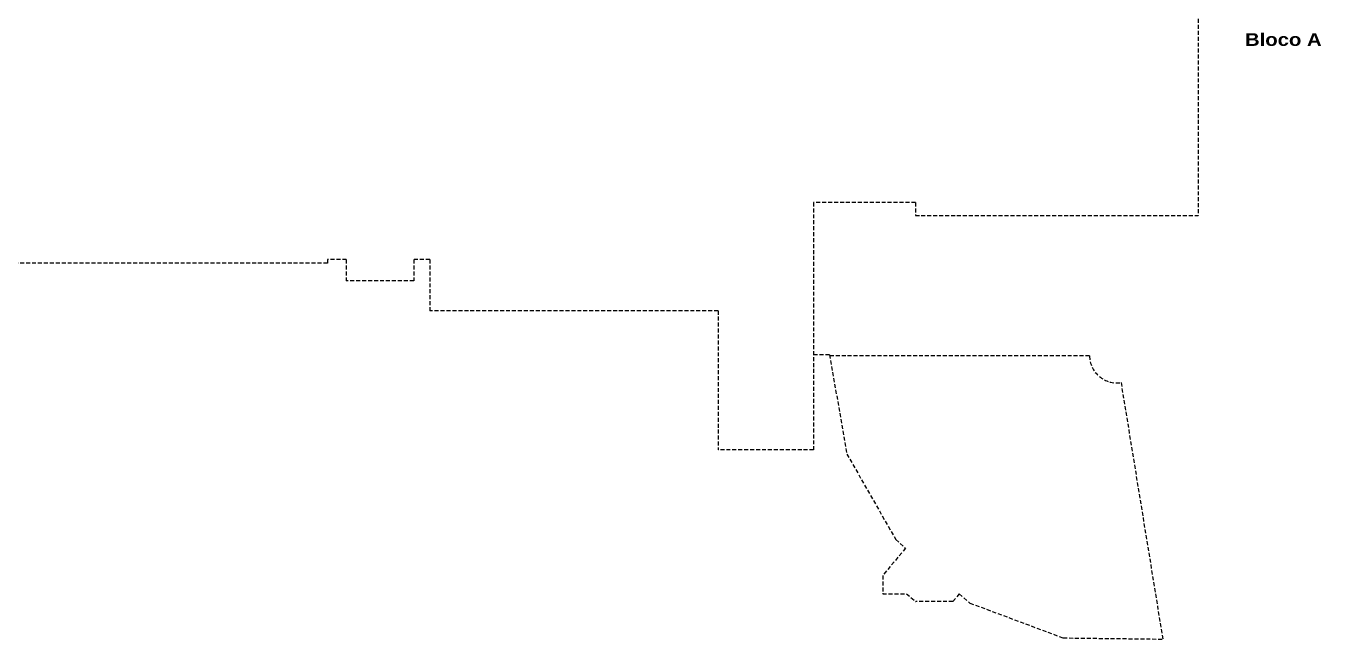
# Model space of a CAD drawing. Header units: millimetres. Extents: x 2090 to 2270, y 1357 to 1514.
# Drawn here: x 2176.6 to 2258.3, y 1357.4 to 1396 of the extents above; entities that cross this region are included whole.
import ezdxf

# ---------------------------------------------------------------- set-up
doc = ezdxf.new("R2010")
doc.units = ezdxf.units.MM
doc.linetypes.add('HIDDEN', pattern=[0.375, 0.25, -0.125])
doc.layers.add('PROJ', color=1, linetype='HIDDEN')
doc.layers.add('TEXTO-CARIMBO-EDITAVEL', color=3, linetype='Continuous')
doc.styles.add('ARIAL', font='')
doc.styles.get('ARIAL').set_extended_font_data('Arial Black')

msp = doc.modelspace()

# ---------------------------------------------------------------- linework, layer by layer
at = {"layer": 'PROJ'}
for p, q in [((2250.56335, 1405.48901), (2250.56335, 1384.08901)), ((2226.31835, 1384.91401), (2226.31835, 1369.31401)), ((2232.73835, 1384.91401), (2226.31835, 1384.91401)), ((2196.85335, 1381.31401), (2195.65835, 1381.31401)), ((2196.85335, 1381.31401), (2196.85335, 1379.96401)), ((2201.10335, 1381.31401), (2201.10335, 1379.96401)), ((2202.12335, 1381.31401), (2201.10335, 1381.31401)), ((2202.12335, 1381.31401), (2202.12335, 1378.08901)), ((2201.10335, 1379.96401), (2196.85335, 1379.96401)), ((2220.29835, 1378.08901), (2220.29835, 1369.31401)), ((2227.3232, 1375.31401), (2226.31835, 1375.31401)), ((2227.3232, 1375.31401), (2228.41922, 1369.05024)), ((2243.71853, 1375.24401), (2227.33545, 1375.24401)), ((2245.70757, 1373.5527), (2248.34103, 1357.38266)), ((2226.31835, 1369.31401), (2220.29835, 1369.31401)), ((2228.41922, 1369.05024), (2231.49914, 1363.66695)), ((2231.49914, 1363.66695), (2232.11944, 1363.11297)), ((2232.11944, 1363.11297), (2230.67691, 1361.39382)), ((2230.67691, 1361.39382), (2230.67691, 1360.24382)), ((2230.67691, 1360.24382), (2232.17691, 1360.24382)), ((2232.17691, 1360.24382), (2232.75714, 1359.74902)), ((2235.50823, 1360.22875), (2235.10569, 1359.74902)), ((2235.50823, 1360.22875), (2236.17917, 1359.65601)), ((2235.10569, 1359.74902), (2232.75714, 1359.74902)), ((2236.17917, 1359.65601), (2242.05359, 1357.45674)), ((2242.05359, 1357.45674), (2248.34103, 1357.38266))]:
    msp.add_line(p, q, dxfattribs=at)
at = {"layer": 'PROJ', "linetype": 'HIDDEN'}
for p, q in [((2232.73835, 1384.91401), (2232.73835, 1384.08901)), ((2232.73835, 1384.08901), (2250.56335, 1384.08901)), ((2195.65835, 1381.31401), (2195.65835, 1381.08901)), ((2195.65835, 1381.08901), (2159.85835, 1381.08901)), ((2220.29835, 1378.08901), (2202.12335, 1378.08901))]:
    msp.add_line(p, q, dxfattribs=at)
at = {"layer": 'PROJ'}
msp.add_arc((2245.45338, 1375.26901), 1.73503, 180.8256012, 278.4243988, dxfattribs=at)

# ---------------------------------------------------------------- texts
at = {"layer": 'TEXTO-CARIMBO-EDITAVEL', "ltscale": 0.35, "style": 'ARIAL'}
msp.add_text('Bloco A', height=0.8, dxfattribs=at).set_placement((2253.52487, 1394.78677))

doc.saveas('drawing.dxf')
